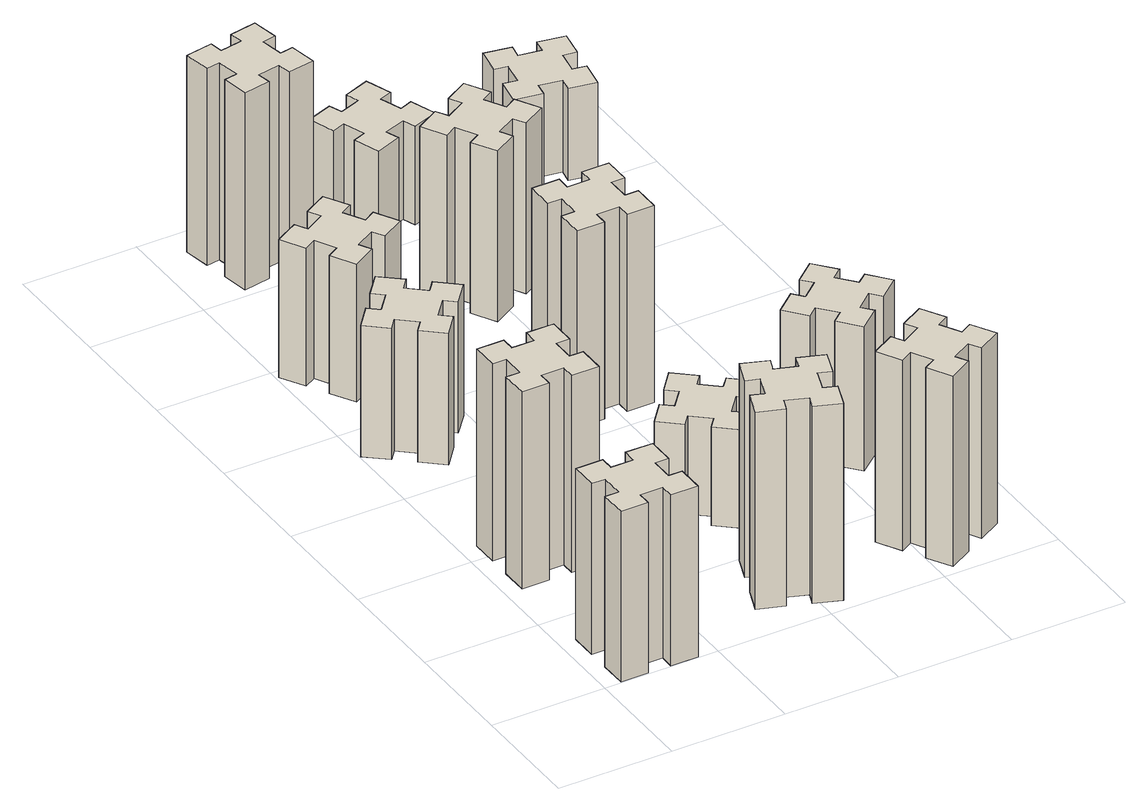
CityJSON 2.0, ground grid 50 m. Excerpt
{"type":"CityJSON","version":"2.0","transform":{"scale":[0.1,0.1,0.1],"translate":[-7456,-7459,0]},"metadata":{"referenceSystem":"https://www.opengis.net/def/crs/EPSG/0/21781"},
"CityObjects":{
"building1":{"type":"Building","attributes":{"class":"1000","function":"1000","usage":"1000","yearOfConstruction":2016,"roofType":"1000","measuredHeight":78,"storeysAboveGround":30,"storeysBelowGround":0},"geometry":[{"type":"Solid","lod":"1","boundaries":[[[[0,1,2,3,4,5,6,7,8,9,10,11,12,13,14,15,16,17,18,19]],[[17,16,20,21]],[[16,15,22,20]],[[15,14,23,22]],[[14,13,24,23]],[[13,12,25,24]],[[12,11,26,25]],[[11,10,27,26]],[[10,9,28,27]],[[9,8,29,28]],[[8,7,30,29]],[[7,6,31,30]],[[6,5,32,31]],[[5,4,33,32]],[[4,3,34,33]],[[3,2,35,34]],[[2,1,36,35]],[[1,0,37,36]],[[0,19,38,37]],[[19,18,39,38]],[[18,17,21,39]],[[24,25,26,27,28,29,30,31,32,33,34,35,36,37,38,39,21,20,22,23]]]]}]},
"building2":{"type":"Building","attributes":{"class":"1000","function":"1000","usage":"1000","yearOfConstruction":2016,"roofType":"1000","measuredHeight":90,"storeysAboveGround":30,"storeysBelowGround":0},"geometry":[{"type":"Solid","lod":"1","boundaries":[[[[40,41,42,43,44,45,46,47,48,49,50,51,52,53,54,55,56,57,58,59]],[[57,56,60,61]],[[56,55,62,60]],[[55,54,63,62]],[[54,53,64,63]],[[53,52,65,64]],[[52,51,66,65]],[[51,50,67,66]],[[50,49,68,67]],[[49,48,69,68]],[[48,47,70,69]],[[47,46,71,70]],[[46,45,72,71]],[[45,44,73,72]],[[44,43,74,73]],[[43,42,75,74]],[[42,41,76,75]],[[41,40,77,76]],[[40,59,78,77]],[[59,58,79,78]],[[58,57,61,79]],[[64,65,66,67,68,69,70,71,72,73,74,75,76,77,78,79,61,60,62,63]]]]}]},
"building3":{"type":"Building","attributes":{"class":"1000","function":"1000","usage":"1000","yearOfConstruction":2016,"roofType":"1000","measuredHeight":60,"storeysAboveGround":30,"storeysBelowGround":0},"geometry":[{"type":"Solid","lod":"1","boundaries":[[[[80,81,82,83,84,85,86,87,88,89,90,91,92,93,94,95,96,97,98,99]],[[97,96,100,101]],[[96,95,102,100]],[[95,94,103,102]],[[94,93,104,103]],[[93,92,105,104]],[[92,91,106,105]],[[91,90,107,106]],[[90,89,108,107]],[[89,88,109,108]],[[88,87,110,109]],[[87,86,111,110]],[[86,85,112,111]],[[85,84,113,112]],[[84,83,114,113]],[[83,82,115,114]],[[82,81,116,115]],[[81,80,117,116]],[[80,99,118,117]],[[99,98,119,118]],[[98,97,101,119]],[[104,105,106,107,108,109,110,111,112,113,114,115,116,117,118,119,101,100,102,103]]]]}]},
"building4":{"type":"Building","attributes":{"class":"1000","function":"1000","usage":"1000","yearOfConstruction":2016,"roofType":"1000","measuredHeight":63,"storeysAboveGround":30,"storeysBelowGround":0},"geometry":[{"type":"Solid","lod":"1","boundaries":[[[[120,121,122,123,124,125,126,127,128,129,130,131,132,133,134,135,136,137,138,139]],[[137,136,140,141]],[[136,135,142,140]],[[135,134,143,142]],[[134,133,144,143]],[[133,132,145,144]],[[132,131,146,145]],[[131,130,147,146]],[[130,129,148,147]],[[129,128,149,148]],[[128,127,150,149]],[[127,126,151,150]],[[126,125,152,151]],[[125,124,153,152]],[[124,123,154,153]],[[123,122,155,154]],[[122,121,156,155]],[[121,120,157,156]],[[120,139,158,157]],[[139,138,159,158]],[[138,137,141,159]],[[144,145,146,147,148,149,150,151,152,153,154,155,156,157,158,159,141,140,142,143]]]]}]},
"building5":{"type":"Building","attributes":{"class":"1000","function":"1000","usage":"1000","yearOfConstruction":2016,"roofType":"1000","measuredHeight":90,"storeysAboveGround":30,"storeysBelowGround":0},"geometry":[{"type":"Solid","lod":"1","boundaries":[[[[160,161,162,163,164,165,166,167,168,169,170,171,172,173,174,175,176,177,178,179]],[[177,176,180,181]],[[176,175,182,180]],[[175,174,183,182]],[[174,173,184,183]],[[173,172,185,184]],[[172,171,186,185]],[[171,170,187,186]],[[170,169,188,187]],[[169,168,189,188]],[[168,167,190,189]],[[167,166,191,190]],[[166,165,192,191]],[[165,164,193,192]],[[164,163,194,193]],[[163,162,195,194]],[[162,161,196,195]],[[161,160,197,196]],[[160,179,198,197]],[[179,178,199,198]],[[178,177,181,199]],[[184,185,186,187,188,189,190,191,192,193,194,195,196,197,198,199,181,180,182,183]]]]}]},
"building6":{"type":"Building","attributes":{"class":"1000","function":"1000","usage":"1000","yearOfConstruction":2016,"roofType":"1000","measuredHeight":45,"storeysAboveGround":30,"storeysBelowGround":0},"geometry":[{"type":"Solid","lod":"1","boundaries":[[[[200,201,202,203,204,205,206,207,208,209,210,211,212,213,214,215,216,217,218,219]],[[217,216,220,221]],[[216,215,222,220]],[[215,214,223,222]],[[214,213,224,223]],[[213,212,225,224]],[[212,211,226,225]],[[211,210,227,226]],[[210,209,228,227]],[[209,208,229,228]],[[208,207,230,229]],[[207,206,231,230]],[[206,205,232,231]],[[205,204,233,232]],[[204,203,234,233]],[[203,202,235,234]],[[202,201,236,235]],[[201,200,237,236]],[[200,219,238,237]],[[219,218,239,238]],[[218,217,221,239]],[[224,225,226,227,228,229,230,231,232,233,234,235,236,237,238,239,221,220,222,223]]]]}]},
"building7":{"type":"Building","attributes":{"class":"1000","function":"1000","usage":"1000","yearOfConstruction":2016,"roofType":"1000","measuredHeight":90,"storeysAboveGround":30,"storeysBelowGround":0},"geometry":[{"type":"Solid","lod":"1","boundaries":[[[[240,241,242,243,244,245,246,247,248,249,250,251,252,253,254,255,256,257,258,259]],[[257,256,260,261]],[[256,255,262,260]],[[255,254,263,262]],[[254,253,264,263]],[[253,252,265,264]],[[252,251,266,265]],[[251,250,267,266]],[[250,249,268,267]],[[249,248,269,268]],[[248,247,270,269]],[[247,246,271,270]],[[246,245,272,271]],[[245,244,273,272]],[[244,243,274,273]],[[243,242,275,274]],[[242,241,276,275]],[[241,240,277,276]],[[240,259,278,277]],[[259,258,279,278]],[[258,257,261,279]],[[264,265,266,267,268,269,270,271,272,273,274,275,276,277,278,279,261,260,262,263]]]]}]},
"building8":{"type":"Building","attributes":{"class":"1000","function":"1000","usage":"1000","yearOfConstruction":2016,"roofType":"1000","measuredHeight":90,"storeysAboveGround":30,"storeysBelowGround":0},"geometry":[{"type":"Solid","lod":"1","boundaries":[[[[280,281,282,283,284,285,286,287,288,289,290,291,292,293,294,295,296,297,298,299]],[[297,296,300,301]],[[296,295,302,300]],[[295,294,303,302]],[[294,293,304,303]],[[293,292,305,304]],[[292,291,306,305]],[[291,290,307,306]],[[290,289,308,307]],[[289,288,309,308]],[[288,287,310,309]],[[287,286,311,310]],[[286,285,312,311]],[[285,284,313,312]],[[284,283,314,313]],[[283,282,315,314]],[[282,281,316,315]],[[281,280,317,316]],[[280,299,318,317]],[[299,298,319,318]],[[298,297,301,319]],[[304,305,306,307,308,309,310,311,312,313,314,315,316,317,318,319,301,300,302,303]]]]}]},
"building9":{"type":"Building","attributes":{"class":"1000","function":"1000","usage":"1000","yearOfConstruction":2016,"roofType":"1000","measuredHeight":87,"storeysAboveGround":30,"storeysBelowGround":0},"geometry":[{"type":"Solid","lod":"1","boundaries":[[[[320,321,322,323,324,325,326,327,328,329,330,331,332,333,334,335,336,337,338,339]],[[337,336,340,341]],[[336,335,342,340]],[[335,334,343,342]],[[334,333,344,343]],[[333,332,345,344]],[[332,331,346,345]],[[331,330,347,346]],[[330,329,348,347]],[[329,328,349,348]],[[328,327,350,349]],[[327,326,351,350]],[[326,325,352,351]],[[325,324,353,352]],[[324,323,354,353]],[[323,322,355,354]],[[322,321,356,355]],[[321,320,357,356]],[[320,339,358,357]],[[339,338,359,358]],[[338,337,341,359]],[[344,345,346,347,348,349,350,351,352,353,354,355,356,357,358,359,341,340,342,343]]]]}]},
"building10":{"type":"Building","attributes":{"class":"1000","function":"1000","usage":"1000","yearOfConstruction":2016,"roofType":"1000","measuredHeight":78,"storeysAboveGround":30,"storeysBelowGround":0},"geometry":[{"type":"Solid","lod":"1","boundaries":[[[[360,361,362,363,364,365,366,367,368,369,370,371,372,373,374,375,376,377,378,379]],[[377,376,380,381]],[[376,375,382,380]],[[375,374,383,382]],[[374,373,384,383]],[[373,372,385,384]],[[372,371,386,385]],[[371,370,387,386]],[[370,369,388,387]],[[369,368,389,388]],[[368,367,390,389]],[[367,366,391,390]],[[366,365,392,391]],[[365,364,393,392]],[[364,363,394,393]],[[363,362,395,394]],[[362,361,396,395]],[[361,360,397,396]],[[360,379,398,397]],[[379,378,399,398]],[[378,377,381,399]],[[384,385,386,387,388,389,390,391,392,393,394,395,396,397,398,399,381,380,382,383]]]]}]},
"building11":{"type":"Building","attributes":{"class":"1000","function":"1000","usage":"1000","yearOfConstruction":2016,"roofType":"1000","measuredHeight":45,"storeysAboveGround":30,"storeysBelowGround":0},"geometry":[{"type":"Solid","lod":"1","boundaries":[[[[400,401,402,403,404,405,406,407,408,409,410,411,412,413,414,415,416,417,418,419]],[[417,416,420,421]],[[416,415,422,420]],[[415,414,423,422]],[[414,413,424,423]],[[413,412,425,424]],[[412,411,426,425]],[[411,410,427,426]],[[410,409,428,427]],[[409,408,429,428]],[[408,407,430,429]],[[407,406,431,430]],[[406,405,432,431]],[[405,404,433,432]],[[404,403,434,433]],[[403,402,435,434]],[[402,401,436,435]],[[401,400,437,436]],[[400,419,438,437]],[[419,418,439,438]],[[418,417,421,439]],[[424,425,426,427,428,429,430,431,432,433,434,435,436,437,438,439,421,420,422,423]]]]}]},
"building12":{"type":"Building","attributes":{"class":"1000","function":"1000","usage":"1000","yearOfConstruction":2016,"roofType":"1000","measuredHeight":66,"storeysAboveGround":30,"storeysBelowGround":0},"geometry":[{"type":"Solid","lod":"1","boundaries":[[[[440,441,442,443,444,445,446,447,448,449,450,451,452,453,454,455,456,457,458,459]],[[457,456,460,461]],[[456,455,462,460]],[[455,454,463,462]],[[454,453,464,463]],[[453,452,465,464]],[[452,451,466,465]],[[451,450,467,466]],[[450,449,468,467]],[[449,448,469,468]],[[448,447,470,469]],[[447,446,471,470]],[[446,445,472,471]],[[445,444,473,472]],[[444,443,474,473]],[[443,442,475,474]],[[442,441,476,475]],[[441,440,477,476]],[[440,459,478,477]],[[459,458,479,478]],[[458,457,461,479]],[[464,465,466,467,468,469,470,471,472,473,474,475,476,477,478,479,461,460,462,463]]]]}]},
"building13":{"type":"Building","attributes":{"class":"1000","function":"1000","usage":"1000","yearOfConstruction":2016,"roofType":"1000","measuredHeight":42,"storeysAboveGround":30,"storeysBelowGround":0},"geometry":[{"type":"Solid","lod":"1","boundaries":[[[[480,481,482,483,484,485,486,487,488,489,490,491,492,493,494,495,496,497,498,499]],[[497,496,500,501]],[[496,495,502,500]],[[495,494,503,502]],[[494,493,504,503]],[[493,492,505,504]],[[492,491,506,505]],[[491,490,507,506]],[[490,489,508,507]],[[489,488,509,508]],[[488,487,510,509]],[[487,486,511,510]],[[486,485,512,511]],[[485,484,513,512]],[[484,483,514,513]],[[483,482,515,514]],[[482,481,516,515]],[[481,480,517,516]],[[480,499,518,517]],[[499,498,519,518]],[[498,497,501,519]],[[504,505,506,507,508,509,510,511,512,513,514,515,516,517,518,519,501,500,502,503]]]]}]}
},
"vertices":[
[135,225,0],[135,125,0],[75,125,0],[75,5,0],[195,5,0],[195,65,0],[295,65,0],[295,5,0],[415,5,0],[415,125,0],[355,125,0],[355,225,0],[415,225,0],[415,345,0],[295,345,0],[295,285,0],[195,285,0],[195,345,0],[75,345,0],[75,225,0],[195,285,780],[195,345,780],[295,285,780],[295,345,780],[415,345,780],[415,225,780],[355,225,780],[355,125,780],[415,125,780],[415,5,780],[295,5,780],[295,65,780],[195,65,780],[195,5,780],[75,5,780],[75,125,780],[135,125,780],[135,225,780],[75,225,780],[75,345,780],
[135,965,0],[135,865,0],[75,865,0],[75,745,0],[195,745,0],[195,805,0],[295,805,0],[295,745,0],[415,745,0],[415,865,0],[355,865,0],[355,965,0],[415,965,0],[415,1085,0],[295,1085,0],[295,1025,0],[195,1025,0],[195,1085,0],[75,1085,0],[75,965,0],[195,1025,900],[195,1085,900],[295,1025,900],[295,1085,900],[415,1085,900],[415,965,900],[355,965,900],[355,865,900],[415,865,900],[415,745,900],[295,745,900],[295,805,900],[195,805,900],[195,745,900],[75,745,900],[75,865,900],[135,865,900],[135,965,900],[75,965,900],[75,1085,900],
[297,1746,0],[362,1823,0],[408,1784,0],[485,1876,0],[393,1953,0],[354,1907,0],[278,1972,0],[316,2018,0],[224,2095,0],[147,2003,0],[193,1964,0],[129,1888,0],[83,1926,0],[6,1834,0],[98,1757,0],[136,1803,0],[213,1739,0],[174,1693,0],[266,1616,0],[343,1708,0],[213,1739,600],[174,1693,600],[136,1803,600],[98,1757,600],[6,1834,600],[83,1926,600],[129,1888,600],[193,1964,600],[147,2003,600],[224,2095,600],[316,2018,600],[278,1972,600],[354,1907,600],[393,1953,600],[485,1876,600],[408,1784,600],[362,1823,600],[297,1746,600],[343,1708,600],[266,1616,600],
[366,2407,0],[316,2494,0],[368,2524,0],[308,2628,0],[204,2568,0],[234,2516,0],[147,2466,0],[117,2518,0],[13,2458,0],[73,2354,0],[125,2384,0],[175,2297,0],[123,2267,0],[183,2163,0],[287,2223,0],[257,2275,0],[344,2325,0],[374,2273,0],[478,2333,0],[418,2437,0],[344,2325,630],[374,2273,630],[257,2275,630],[287,2223,630],[183,2163,630],[123,2267,630],[175,2297,630],[125,2384,630],[73,2354,630],[13,2458,630],[117,2518,630],[147,2466,630],[234,2516,630],[204,2568,630],[308,2628,630],[368,2524,630],[316,2494,630],[366,2407,630],[418,2437,630],[478,2333,630],
[899,360,0],[865,266,0],[809,287,0],[767,174,0],[880,133,0],[901,189,0],[995,155,0],[974,99,0],[1087,57,0],[1128,170,0],[1072,191,0],[1106,285,0],[1162,264,0],[1203,377,0],[1090,418,0],[1070,362,0],[976,396,0],[997,452,0],[884,493,0],[843,380,0],[976,396,900],[997,452,900],[1070,362,900],[1090,418,900],[1203,377,900],[1162,264,900],[1106,285,900],[1072,191,900],[1128,170,900],[1087,57,900],[974,99,900],[995,155,900],[901,189,900],[880,133,900],[767,174,900],[809,287,900],[865,266,900],[899,360,900],[843,380,900],[884,493,900],
[1094,967,0],[1018,1032,0],[1056,1078,0],[964,1155,0],[887,1063,0],[933,1024,0],[869,948,0],[823,986,0],[746,894,0],[838,817,0],[876,863,0],[953,799,0],[914,753,0],[1006,676,0],[1083,768,0],[1037,806,0],[1102,883,0],[1148,844,0],[1225,936,0],[1133,1013,0],[1102,883,450],[1148,844,450],[1037,806,450],[1083,768,450],[1006,676,450],[914,753,450],[953,799,450],[876,863,450],[838,817,450],[746,894,450],[823,986,450],[869,948,450],[933,1024,450],[887,1063,450],[964,1155,450],[1056,1078,450],[1018,1032,450],[1094,967,450],[1133,1013,450],[1225,936,450],
[462,3205,0],[445,3304,0],[504,3314,0],[483,3432,0],[365,3411,0],[375,3352,0],[277,3335,0],[267,3394,0],[148,3373,0],[169,3255,0],[228,3265,0],[246,3167,0],[187,3157,0],[207,3038,0],[326,3059,0],[315,3118,0],[414,3136,0],[424,3077,0],[542,3097,0],[521,3216,0],[414,3136,900],[424,3077,900],[315,3118,900],[326,3059,900],[207,3038,900],[187,3157,900],[246,3167,900],[228,3265,900],[169,3255,900],[148,3373,900],[267,3394,900],[277,3335,900],[375,3352,900],[365,3411,900],[483,3432,900],[504,3314,900],[445,3304,900],[462,3205,900],[521,3216,900],[542,3097,900],
[1035,1865,0],[935,1865,0],[935,1925,0],[815,1925,0],[815,1805,0],[875,1805,0],[875,1705,0],[815,1705,0],[815,1585,0],[935,1585,0],[935,1645,0],[1035,1645,0],[1035,1585,0],[1155,1585,0],[1155,1705,0],[1095,1705,0],[1095,1805,0],[1155,1805,0],[1155,1925,0],[1035,1925,0],[1095,1805,900],[1155,1805,900],[1095,1705,900],[1155,1705,900],[1155,1585,900],[1035,1585,900],[1035,1645,900],[935,1645,900],[935,1585,900],[815,1585,900],[815,1705,900],[875,1705,900],[875,1805,900],[815,1805,900],[815,1925,900],[935,1925,900],[935,1865,900],[1035,1865,900],[1035,1925,900],[1155,1925,900],
[1614,396,0],[1527,346,0],[1497,398,0],[1393,338,0],[1453,234,0],[1505,264,0],[1555,177,0],[1503,147,0],[1563,43,0],[1667,103,0],[1637,155,0],[1724,205,0],[1754,153,0],[1858,213,0],[1798,317,0],[1746,287,0],[1696,374,0],[1748,404,0],[1688,508,0],[1584,448,0],[1696,374,870],[1748,404,870],[1746,287,870],[1798,317,870],[1858,213,870],[1754,153,870],[1724,205,870],[1637,155,870],[1667,103,870],[1563,43,870],[1503,147,870],[1555,177,870],[1505,264,870],[1453,234,870],[1393,338,870],[1497,398,870],[1527,346,870],[1614,396,870],[1584,448,870],[1688,508,870],
[1106,2607,0],[1056,2694,0],[1108,2724,0],[1048,2828,0],[944,2768,0],[974,2716,0],[887,2666,0],[857,2718,0],[753,2658,0],[813,2554,0],[865,2584,0],[915,2497,0],[863,2467,0],[923,2363,0],[1027,2423,0],[997,2475,0],[1084,2525,0],[1114,2473,0],[1218,2533,0],[1158,2637,0],[1084,2525,780],[1114,2473,780],[997,2475,780],[1027,2423,780],[923,2363,780],[863,2467,780],[915,2497,780],[865,2584,780],[813,2554,780],[753,2658,780],[857,2718,780],[887,2666,780],[974,2716,780],[944,2768,780],[1048,2828,780],[1108,2724,780],[1056,2694,780],[1106,2607,780],[1158,2637,780],[1218,2533,780],
[1006,3226,0],[972,3320,0],[1028,3340,0],[987,3453,0],[874,3412,0],[895,3356,0],[801,3322,0],[780,3378,0],[667,3337,0],[709,3224,0],[765,3245,0],[799,3151,0],[743,3130,0],[784,3017,0],[897,3059,0],[876,3115,0],[970,3149,0],[990,3093,0],[1103,3134,0],[1062,3247,0],[970,3149,450],[990,3093,450],[876,3115,450],[897,3059,450],[784,3017,450],[743,3130,450],[799,3151,450],[765,3245,450],[709,3224,450],[667,3337,450],[780,3378,450],[801,3322,450],[895,3356,450],[874,3412,450],[987,3453,450],[1028,3340,450],[972,3320,450],[1006,3226,450],[1062,3247,450],[1103,3134,450],
[1658,899,0],[1734,963,0],[1773,917,0],[1865,994,0],[1788,1086,0],[1742,1048,0],[1677,1124,0],[1723,1163,0],[1646,1255,0],[1554,1178,0],[1593,1132,0],[1516,1067,0],[1478,1113,0],[1386,1036,0],[1463,944,0],[1509,983,0],[1573,906,0],[1527,868,0],[1604,776,0],[1696,853,0],[1573,906,660],[1527,868,660],[1509,983,660],[1463,944,660],[1386,1036,660],[1478,1113,660],[1516,1067,660],[1593,1132,660],[1554,1178,660],[1646,1255,660],[1723,1163,660],[1677,1124,660],[1742,1048,660],[1788,1086,660],[1865,994,660],[1773,917,660],[1734,963,660],[1658,899,660],[1696,853,660],[1604,776,660],
[1557,3136,0],[1655,3118,0],[1645,3059,0],[1763,3038,0],[1784,3157,0],[1725,3167,0],[1742,3265,0],[1801,3255,0],[1822,3373,0],[1704,3394,0],[1694,3335,0],[1595,3352,0],[1606,3411,0],[1487,3432,0],[1467,3314,0],[1526,3304,0],[1508,3205,0],[1449,3216,0],[1428,3097,0],[1547,3077,0],[1508,3205,420],[1449,3216,420],[1526,3304,420],[1467,3314,420],[1487,3432,420],[1606,3411,420],[1595,3352,420],[1694,3335,420],[1704,3394,420],[1822,3373,420],[1801,3255,420],[1742,3265,420],[1725,3167,420],[1784,3157,420],[1763,3038,420],[1645,3059,420],[1655,3118,420],[1557,3136,420],[1547,3077,420],[1428,3097,420]
]}
